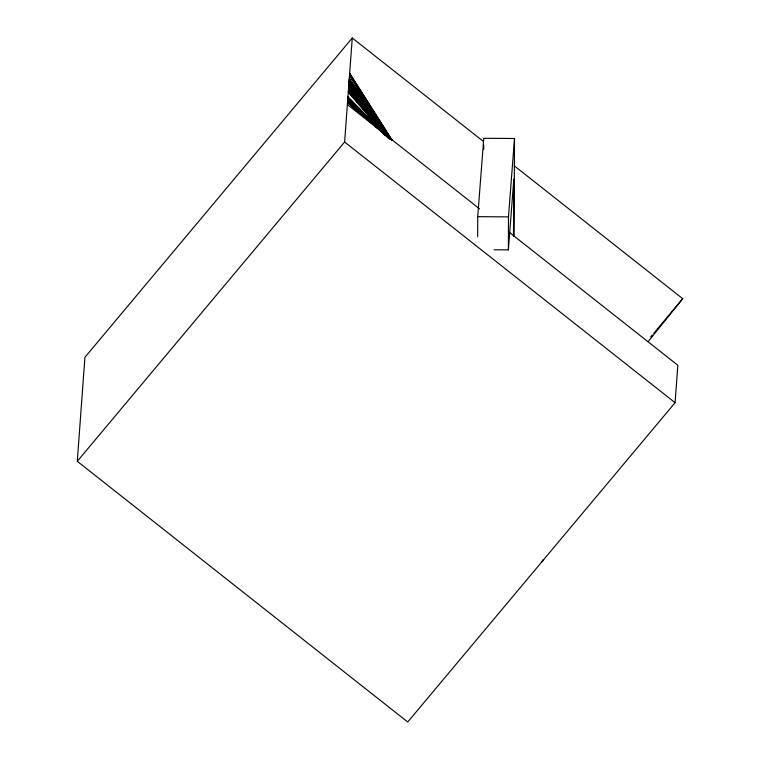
<?xml version="1.0" encoding="UTF-8"?>
<svg xmlns="http://www.w3.org/2000/svg" width="760" height="760" viewBox="0 0 760 760"><rect width="100%" height="100%" fill="white"/><g stroke="black" fill="none" stroke-linecap="round" stroke-linejoin="round"><path stroke-width="1.14" d="M483.73 149.511L483.74 145.018M477.669 236.702L477.736 216.666L483.759 138.282L514.51 138.5L514.064 235.286M494.19 249.784L508.383 249.888L508.487 216.885L514.51 138.5M513.779 192.641L513.827 179.046L508.383 249.888M513.513 236.293L513.532 234.042M509.342 232.341L677.825 365.265L675.079 402.705L407.74 722L77.282 461.301L84.92 357.295L352.26 38L483.512 141.55M77.282 461.301L344.622 142.006L352.26 38M541.414 562.352L543.438 559.427M648.166 341.591L682.717 298.699L514.225 165.784M650.731 336.908L652.251 335.094M653.771 333.269L682.717 298.699M477.736 216.666L508.487 216.885M347.367 104.566L479.55 208.848M344.622 142.006L675.079 402.705M387.609 136.677L347.519 102.486L387.353 136.543L347.558 101.963L387.106 136.401L347.595 101.441L385.12 134.7L347.633 100.928L384.902 134.53L347.785 98.847L385.101 134.776L347.938 96.767M384.902 134.511L347.672 100.405L386.403 135.935L347.748 99.361L385.101 134.786M347.823 98.325L385.519 135.223L348.593 87.922L385.956 135.309M385.519 135.223L347.899 97.28M387.173 136.819L348.289 92.084L385.044 135.052M384.721 134.558L348.365 91.038L385.082 134.558L348.441 90.003L385.159 134.957M387.011 136.733L348.517 88.968L385.187 134.852M387.828 137.598L348.669 86.887L385.329 134.691M388.522 138.396L348.745 85.842L386.479 136.011M386.812 135.974L348.821 84.806L387.191 136.791M388.616 138.273L348.897 83.761L387.619 137.151M388.341 137.702L348.973 82.726L388.046 137.522M388.331 137.484L349.049 81.681L388.474 137.873M388.759 137.845L349.125 80.645L388.911 138.215M389.851 139.166L349.201 79.6L388.93 137.911M388.959 137.531L349.277 78.565L390.032 139.184M391.4 140.059L349.505 75.439L389.927 138.244M392.131 140.182L349.657 73.359L392.017 140.23M513.741 192.993A210.919 3.448 -89.6 0 1 513.494 233.957"/></g></svg>
